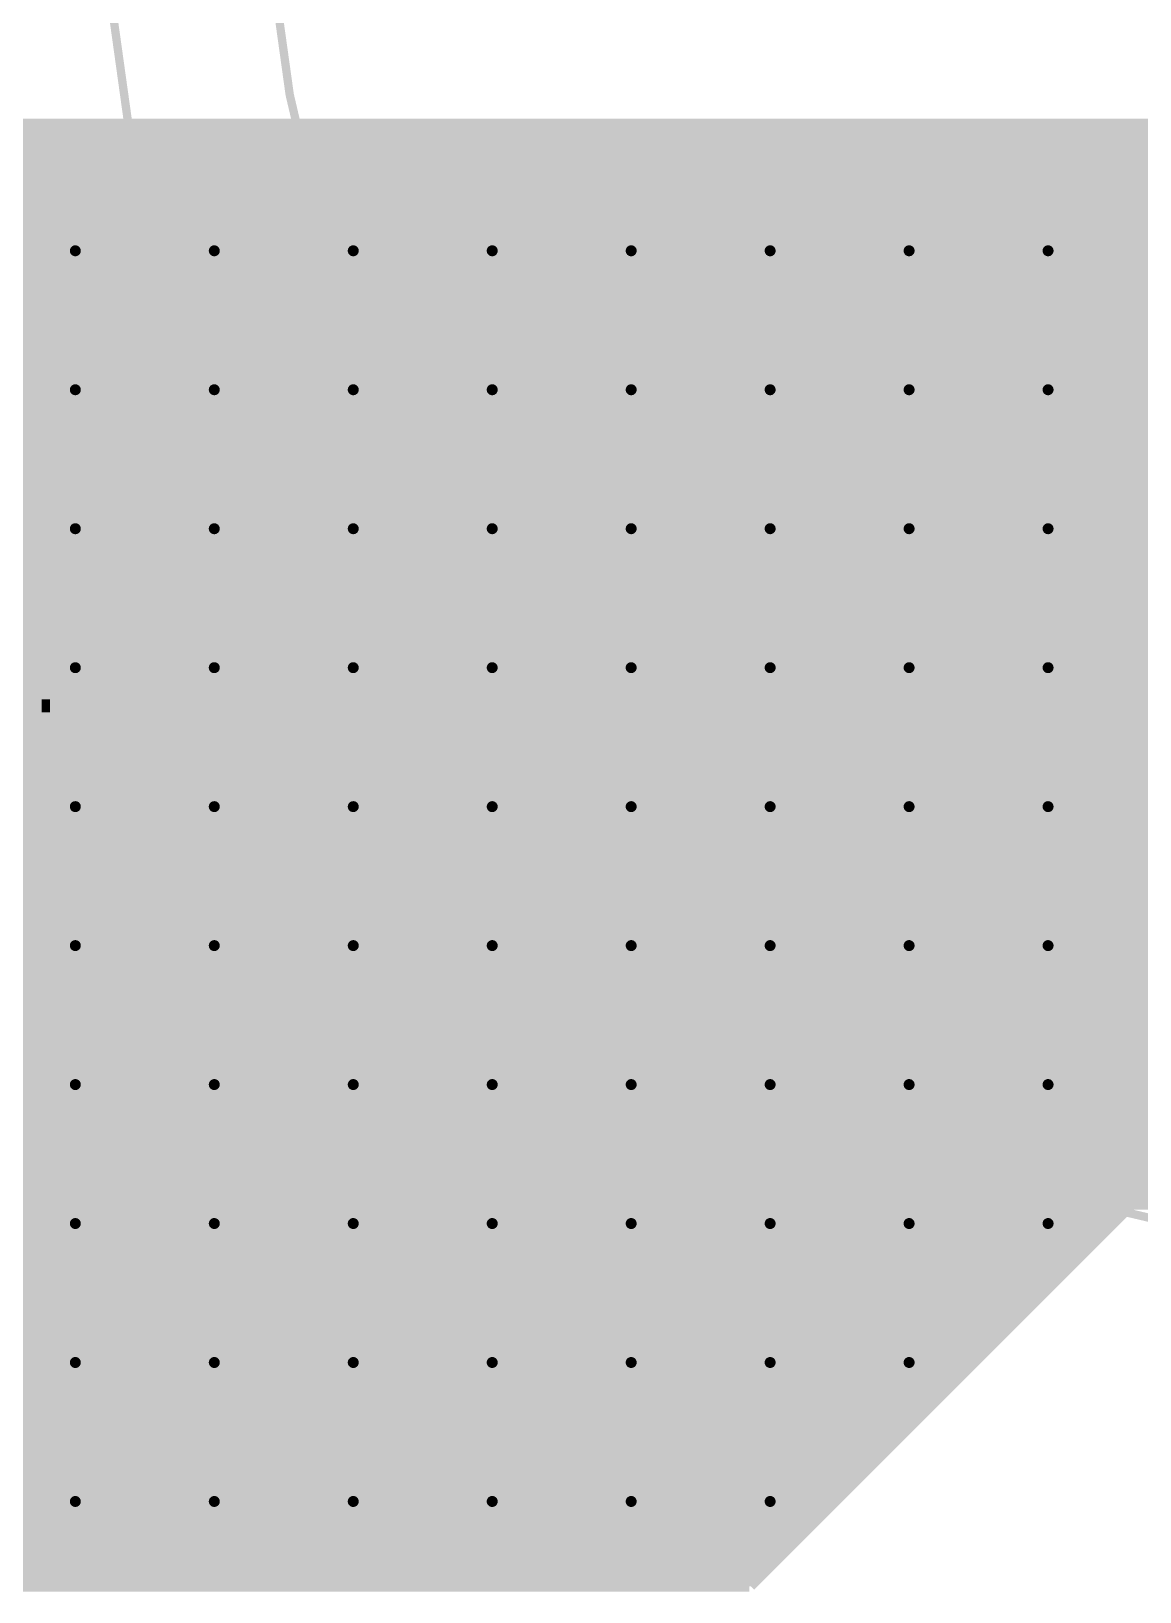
# Model space of a CAD drawing. Extents: x -20 to 155, y -91 to 215.
# Drawn here: x 100.79 to 121.06, y 13.59 to 42.11 of the extents above; entities that cross this region are included whole.
import ezdxf

# ---------------------------------------------------------------- set-up
doc = ezdxf.new("R2010")
doc.units = 0
doc.header["$MEASUREMENT"] = 0
doc.layers.get('0').update_dxf_attribs({"linetype": 'CONTINUOUS'})
for name, color, linetype in [('25-334-0_BOT', 7, 'CONTINUOUS'), ('25-334-0_DRD', 7, 'CONTINUOUS'), ('25-334-0_DRL', 2, 'CONTINUOUS'), ('25-334-0_IN1', 4, 'CONTINUOUS'), ('25-334-0_IN2', 3, 'CONTINUOUS'), ('25-334-0_SMT', 10, 'CONTINUOUS'), ('25-334-0_SST', 12, 'CONTINUOUS'), ('25-334-0_TOP', 11, 'CONTINUOUS'), ('THRUHOLE_TAP', 15, 'CONTINUOUS')]:
    doc.layers.add(name, color=color, linetype=linetype)

# ---------------------------------------------------------------- blocks, each defined once
blk = doc.blocks.new('ROUND_64')
at = {"const_width": 0.35052}
blk.add_lwpolyline([(-0.17526, 0, 1), (0.17526, 0, 1)], format="xyb", close=True, dxfattribs=at)
blk = doc.blocks.new('ROUND_84')
at = {"const_width": 0.10033}
blk.add_lwpolyline([(-0.050164, 0, 1), (0.050164, 0, 1)], format="xyb", close=True, dxfattribs=at)
blk = doc.blocks.new('ROUND_75')
at = {"const_width": 0.10033}
blk.add_lwpolyline([(-0.050164, 0, 1), (0.050164, 0, 1)], format="xyb", close=True, dxfattribs=at)

msp = doc.modelspace()

# ---------------------------------------------------------------- linework, layer by layer
at = {"layer": '25-334-0_BOT', "const_width": 0.254}
for points in [[(132.842, 40.386), (65.659, 40.386), (65.659, 25.273)], [(100.8634, 40.386), (100.8634, 13.716)], [(101.092, 40.386), (101.092, 13.716)], [(101.3206, 40.386), (101.3206, 13.716)], [(101.5492, 40.386), (101.5492, 13.716)], [(101.7778, 40.386), (101.7778, 13.716)], [(102.0064, 40.386), (102.0064, 13.716)], [(102.235, 40.386), (102.235, 13.716)], [(102.4636, 40.386), (102.4636, 13.716)], [(102.6922, 40.386), (102.6922, 13.716)], [(102.9208, 40.386), (102.9208, 13.716)], [(103.1494, 40.386), (103.1494, 13.716)], [(103.378, 40.386), (103.378, 13.716)], [(103.6066, 40.386), (103.6066, 13.716)], [(103.8352, 40.386), (103.8352, 13.716)], [(104.0638, 40.386), (104.0638, 13.716)], [(104.2924, 40.386), (104.2924, 13.716)], [(104.521, 40.386), (104.521, 13.716)], [(104.7496, 40.386), (104.7496, 13.716)], [(104.9782, 40.386), (104.9782, 13.716)], [(105.2068, 40.386), (105.2068, 13.716)], [(105.4354, 40.386), (105.4354, 13.716)], [(105.664, 40.386), (105.664, 13.716)], [(105.8926, 40.386), (105.8926, 13.716)], [(106.1212, 40.386), (106.1212, 13.716)], [(106.3498, 40.386), (106.3498, 13.716)], [(106.5784, 40.386), (106.5784, 13.716)], [(106.807, 40.386), (106.807, 13.716)], [(107.0356, 40.386), (107.0356, 13.716)], [(107.2642, 40.386), (107.2642, 13.716)], [(107.4928, 40.386), (107.4928, 13.716)], [(107.7214, 40.386), (107.7214, 13.716)], [(107.95, 40.386), (107.95, 13.716)], [(108.1786, 40.386), (108.1786, 13.716)], [(108.4072, 40.386), (108.4072, 13.716)], [(108.6358, 40.386), (108.6358, 13.716)], [(108.8644, 40.386), (108.8644, 13.716)], [(109.093, 40.386), (109.093, 13.716)], [(109.3216, 40.386), (109.3216, 13.716)], [(109.5502, 40.386), (109.5502, 13.716)], [(109.7788, 40.386), (109.7788, 13.716)], [(110.0074, 40.386), (110.0074, 13.716)], [(110.236, 40.386), (110.236, 13.716)], [(110.4646, 40.386), (110.4646, 13.716)], [(110.6932, 40.386), (110.6932, 13.716)], [(110.9218, 40.386), (110.9218, 13.716)], [(111.1504, 40.386), (111.1504, 13.716)], [(111.379, 40.386), (111.379, 13.716)], [(111.6076, 40.386), (111.6076, 13.716)], [(111.8362, 40.386), (111.8362, 13.716)], [(112.0648, 40.386), (112.0648, 13.716)], [(112.2934, 40.386), (112.2934, 13.716)], [(112.522, 40.386), (112.522, 13.716)], [(112.7506, 40.386), (112.7506, 13.716)], [(112.9792, 40.386), (112.9792, 13.716)], [(113.2078, 40.386), (113.2078, 13.716)], [(113.4364, 40.386), (113.4364, 13.716)], [(113.665, 40.386), (113.665, 13.716)], [(113.8936, 40.386), (113.8936, 13.716)], [(114.1222, 40.386), (114.1222, 13.9192)], [(114.3508, 40.386), (114.3508, 14.1478)], [(114.5794, 40.386), (114.5794, 14.3764)], [(114.808, 40.386), (114.808, 14.605)], [(115.0366, 40.386), (115.0366, 14.8336)], [(115.2652, 40.386), (115.2652, 15.0622)], [(115.4938, 40.386), (115.4938, 15.2908)], [(115.7224, 40.386), (115.7224, 15.5194)], [(115.951, 40.386), (115.951, 15.748)], [(116.1796, 40.386), (116.1796, 15.9766)], [(116.4082, 40.386), (116.4082, 16.2052)], [(116.6368, 40.386), (116.6368, 16.4338)], [(116.8654, 40.386), (116.8654, 16.6624)], [(117.094, 40.386), (117.094, 16.891)], [(117.3226, 40.386), (117.3226, 17.1196)], [(117.5512, 40.386), (117.5512, 17.3482)], [(117.7798, 40.386), (117.7798, 17.5768)], [(118.0084, 40.386), (118.0084, 17.8054)], [(118.237, 40.386), (118.237, 18.034)], [(118.4656, 40.386), (118.4656, 18.2626)], [(118.6942, 40.386), (118.6942, 18.4912)], [(118.9228, 40.386), (118.9228, 18.7198)], [(119.1514, 40.386), (119.1514, 18.9484)], [(119.38, 40.386), (119.38, 19.177)], [(119.6086, 40.386), (119.6086, 19.4056)], [(119.8372, 40.386), (119.8372, 19.6342)], [(120.0658, 40.386), (120.0658, 19.8628)], [(120.2944, 40.386), (120.2944, 20.0914)], [(120.523, 40.386), (120.523, 20.32)], [(120.7516, 40.386), (120.7516, 20.5486)], [(120.9802, 40.386), (120.9802, 20.701)], [(133.30682, 40.2336), (65.659, 40.2336)], [(133.63448, 40.005), (65.659, 40.005)], [(133.84022, 39.7764), (65.659, 39.7764)], [(133.97738, 39.5478), (65.659, 39.5478)], [(134.06628, 39.3192), (65.659, 39.3192)], [(134.112, 39.0906), (65.659, 39.0906)], [(134.112, 38.862), (65.659, 38.862)], [(134.112, 38.6334), (65.659, 38.6334)], [(134.112, 38.4048), (65.659, 38.4048)], [(134.112, 38.1762), (65.659, 38.1762)], [(134.112, 37.9476), (65.659, 37.9476)], [(134.112, 37.719), (65.659, 37.719)], [(134.112, 37.4904), (65.659, 37.4904)], [(134.112, 37.2618), (65.659, 37.2618)], [(134.112, 37.0332), (65.659, 37.0332)], [(134.112, 36.8046), (65.659, 36.8046)], [(134.112, 36.576), (65.659, 36.576)], [(134.112, 36.3474), (65.659, 36.3474)], [(134.112, 36.1188), (65.659, 36.1188)], [(134.112, 35.8902), (65.659, 35.8902)], [(134.112, 35.6616), (65.659, 35.6616)], [(134.112, 35.433), (65.659, 35.433)], [(134.112, 35.2044), (65.659, 35.2044)], [(134.112, 34.9758), (65.659, 34.9758)], [(134.112, 34.7472), (65.659, 34.7472)], [(134.112, 34.5186), (65.659, 34.5186)], [(134.112, 34.29), (65.659, 34.29)], [(134.112, 34.0614), (65.659, 34.0614)], [(134.112, 33.8328), (65.659, 33.8328)], [(134.112, 33.6042), (65.659, 33.6042)], [(134.112, 33.3756), (65.659, 33.3756)], [(134.112, 33.147), (65.659, 33.147)], [(134.112, 32.9184), (65.659, 32.9184)], [(134.112, 32.6898), (65.659, 32.6898)], [(134.112, 32.4612), (65.659, 32.4612)], [(134.112, 32.2326), (65.659, 32.2326)], [(134.112, 32.004), (65.659, 32.004)], [(134.112, 31.7754), (65.659, 31.7754)], [(134.112, 31.5468), (65.659, 31.5468)], [(134.112, 31.3182), (65.659, 31.3182)], [(134.112, 31.0896), (65.659, 31.0896)], [(134.112, 30.861), (65.659, 30.861)], [(134.112, 30.6324), (65.659, 30.6324)], [(134.112, 30.4038), (65.659, 30.4038)], [(134.112, 30.1752), (65.659, 30.1752)], [(134.112, 29.9466), (65.659, 29.9466)], [(134.112, 29.718), (65.659, 29.718)], [(134.12216, 29.4894), (65.659, 29.4894)], [(134.12724, 29.2608), (65.659, 29.2608)], [(134.12724, 29.0322), (65.659, 29.0322)], [(134.11962, 28.8036), (65.659, 28.8036)], [(134.10692, 28.575), (65.659, 28.575)], [(134.0866, 28.3464), (65.659, 28.3464)], [(134.0612, 28.1178), (65.659, 28.1178)], [(134.02818, 27.8892), (65.659, 27.8892)], [(133.99008, 27.6606), (65.659, 27.6606)], [(133.94436, 27.432), (65.659, 27.432)], [(133.89356, 27.2034), (65.659, 27.2034)], [(133.83514, 26.9748), (65.659, 26.9748)], [(133.77164, 26.7462), (65.659, 26.7462)], [(133.69798, 26.5176), (65.659, 26.5176)], [(133.61924, 26.289), (65.659, 26.289)], [(133.53288, 26.0604), (65.659, 26.0604)], [(133.4389, 25.8318), (65.659, 25.8318)], [(133.3373, 25.6032), (65.659, 25.6032)], [(133.22554, 25.3746), (65.659, 25.3746)], [(133.10616, 25.146), (65.786, 25.146)], [(132.97916, 24.9174), (66.0146, 24.9174)], [(132.842, 24.6888), (66.2432, 24.6888)], [(132.69468, 24.4602), (66.4718, 24.4602)], [(132.53466, 24.2316), (66.7004, 24.2316)], [(132.36448, 24.003), (66.929, 24.003)], [(132.18414, 23.7744), (67.1576, 23.7744)], [(131.98856, 23.5458), (67.3862, 23.5458)], [(131.77774, 23.3172), (67.6148, 23.3172)], [(131.55168, 23.0886), (67.8434, 23.0886)], [(131.3053, 22.86), (68.072, 22.86)], [(131.04114, 22.6314), (68.3006, 22.6314)], [(130.75158, 22.4028), (68.5292, 22.4028)], [(130.43408, 22.1742), (68.7578, 22.1742)], [(130.08102, 21.9456), (91.186, 21.9456)], [(129.68732, 21.717), (91.186, 21.717)], [(129.2352, 21.4884), (91.186, 21.4884)], [(128.7018, 21.2598), (91.186, 21.2598)], [(128.0287, 21.0312), (91.186, 21.0312)], [(127.0381, 20.8026), (91.186, 20.8026)], [(120.904, 20.701), (113.919, 13.716)], [(125.095, 20.701), (120.904, 20.701)], [(120.777, 20.574), (91.186, 20.574)], [(120.5484, 20.3454), (91.186, 20.3454)], [(120.3198, 20.1168), (91.186, 20.1168)], [(120.0912, 19.8882), (91.186, 19.8882)], [(119.8626, 19.6596), (91.186, 19.6596)], [(119.634, 19.431), (91.186, 19.431)], [(119.4054, 19.2024), (91.186, 19.2024)], [(119.1768, 18.9738), (91.186, 18.9738)], [(118.9482, 18.7452), (91.186, 18.7452)], [(118.7196, 18.5166), (91.186, 18.5166)], [(118.491, 18.288), (91.186, 18.288)], [(118.2624, 18.0594), (91.186, 18.0594)], [(118.0338, 17.8308), (91.186, 17.8308)], [(117.8052, 17.6022), (91.186, 17.6022)], [(117.5766, 17.3736), (91.186, 17.3736)], [(117.348, 17.145), (91.186, 17.145)], [(117.1194, 16.9164), (91.186, 16.9164)], [(116.8908, 16.6878), (91.186, 16.6878)], [(116.6622, 16.4592), (91.186, 16.4592)], [(116.4336, 16.2306), (91.186, 16.2306)], [(116.205, 16.002), (91.186, 16.002)], [(115.9764, 15.7734), (91.186, 15.7734)], [(115.7478, 15.5448), (91.186, 15.5448)], [(115.5192, 15.3162), (91.186, 15.3162)], [(115.2906, 15.0876), (91.186, 15.0876)], [(115.062, 14.859), (91.186, 14.859)], [(114.8334, 14.6304), (91.186, 14.6304)], [(114.6048, 14.4018), (91.186, 14.4018)], [(114.3762, 14.1732), (91.186, 14.1732)], [(114.1476, 13.9446), (91.186, 13.9446)], [(113.919, 13.716), (91.186, 13.716)]]:
    msp.add_lwpolyline(points, dxfattribs=at)
at = {"layer": '25-334-0_DRD', "const_width": 0.254}
for points in [[(102.235, 38.735), (100.965, 37.465)], [(102.235, 37.465), (100.965, 38.735)], [(104.775, 38.735), (103.505, 37.465)], [(104.775, 37.465), (103.505, 38.735)], [(107.315, 38.735), (106.045, 37.465)], [(107.315, 37.465), (106.045, 38.735)], [(109.855, 38.735), (108.585, 37.465)], [(109.855, 37.465), (108.585, 38.735)], [(112.395, 38.735), (111.125, 37.465)], [(112.395, 37.465), (111.125, 38.735)], [(114.935, 38.735), (113.665, 37.465)], [(114.935, 37.465), (113.665, 38.735)], [(117.475, 38.735), (116.205, 37.465)], [(117.475, 37.465), (116.205, 38.735)], [(120.015, 38.735), (118.745, 37.465)], [(120.015, 37.465), (118.745, 38.735)], [(102.235, 36.195), (100.965, 34.925)], [(102.235, 34.925), (100.965, 36.195)], [(104.775, 36.195), (103.505, 34.925)], [(104.775, 34.925), (103.505, 36.195)], [(107.315, 36.195), (106.045, 34.925)], [(107.315, 34.925), (106.045, 36.195)], [(109.855, 36.195), (108.585, 34.925)], [(109.855, 34.925), (108.585, 36.195)], [(112.395, 36.195), (111.125, 34.925)], [(112.395, 34.925), (111.125, 36.195)], [(114.935, 36.195), (113.665, 34.925)], [(114.935, 34.925), (113.665, 36.195)], [(117.475, 36.195), (116.205, 34.925)], [(117.475, 34.925), (116.205, 36.195)], [(120.015, 36.195), (118.745, 34.925)], [(120.015, 34.925), (118.745, 36.195)], [(102.235, 33.655), (100.965, 32.385)], [(102.235, 32.385), (100.965, 33.655)], [(104.775, 33.655), (103.505, 32.385)], [(104.775, 32.385), (103.505, 33.655)], [(107.315, 33.655), (106.045, 32.385)], [(107.315, 32.385), (106.045, 33.655)], [(109.855, 33.655), (108.585, 32.385)], [(109.855, 32.385), (108.585, 33.655)], [(112.395, 33.655), (111.125, 32.385)], [(112.395, 32.385), (111.125, 33.655)], [(114.935, 33.655), (113.665, 32.385)], [(114.935, 32.385), (113.665, 33.655)], [(117.475, 33.655), (116.205, 32.385)], [(117.475, 32.385), (116.205, 33.655)], [(120.015, 33.655), (118.745, 32.385)], [(120.015, 32.385), (118.745, 33.655)], [(102.235, 31.115), (100.965, 29.845)], [(102.235, 29.845), (100.965, 31.115)], [(104.775, 31.115), (103.505, 29.845)], [(104.775, 29.845), (103.505, 31.115)], [(107.315, 31.115), (106.045, 29.845)], [(107.315, 29.845), (106.045, 31.115)], [(109.855, 31.115), (108.585, 29.845)], [(109.855, 29.845), (108.585, 31.115)], [(112.395, 31.115), (111.125, 29.845)], [(112.395, 29.845), (111.125, 31.115)], [(114.935, 31.115), (113.665, 29.845)], [(114.935, 29.845), (113.665, 31.115)], [(117.475, 31.115), (116.205, 29.845)], [(117.475, 29.845), (116.205, 31.115)], [(120.015, 31.115), (118.745, 29.845)], [(120.015, 29.845), (118.745, 31.115)], [(102.235, 28.575), (100.965, 27.305)], [(102.235, 27.305), (100.965, 28.575)], [(104.775, 28.575), (103.505, 27.305)], [(104.775, 27.305), (103.505, 28.575)], [(107.315, 28.575), (106.045, 27.305)], [(107.315, 27.305), (106.045, 28.575)], [(109.855, 28.575), (108.585, 27.305)], [(109.855, 27.305), (108.585, 28.575)], [(112.395, 28.575), (111.125, 27.305)], [(112.395, 27.305), (111.125, 28.575)], [(114.935, 28.575), (113.665, 27.305)], [(114.935, 27.305), (113.665, 28.575)], [(117.475, 28.575), (116.205, 27.305)], [(117.475, 27.305), (116.205, 28.575)], [(120.015, 28.575), (118.745, 27.305)], [(120.015, 27.305), (118.745, 28.575)], [(102.235, 26.035), (100.965, 24.765)], [(102.235, 24.765), (100.965, 26.035)], [(104.775, 26.035), (103.505, 24.765)], [(104.775, 24.765), (103.505, 26.035)], [(107.315, 26.035), (106.045, 24.765)], [(107.315, 24.765), (106.045, 26.035)], [(109.855, 26.035), (108.585, 24.765)], [(109.855, 24.765), (108.585, 26.035)], [(112.395, 26.035), (111.125, 24.765)], [(112.395, 24.765), (111.125, 26.035)], [(114.935, 26.035), (113.665, 24.765)], [(114.935, 24.765), (113.665, 26.035)], [(117.475, 26.035), (116.205, 24.765)], [(117.475, 24.765), (116.205, 26.035)], [(120.015, 26.035), (118.745, 24.765)], [(120.015, 24.765), (118.745, 26.035)], [(102.235, 23.495), (100.965, 22.225)], [(102.235, 22.225), (100.965, 23.495)], [(104.775, 23.495), (103.505, 22.225)], [(104.775, 22.225), (103.505, 23.495)], [(107.315, 23.495), (106.045, 22.225)], [(107.315, 22.225), (106.045, 23.495)], [(109.855, 23.495), (108.585, 22.225)], [(109.855, 22.225), (108.585, 23.495)], [(112.395, 23.495), (111.125, 22.225)], [(112.395, 22.225), (111.125, 23.495)], [(114.935, 23.495), (113.665, 22.225)], [(114.935, 22.225), (113.665, 23.495)], [(117.475, 23.495), (116.205, 22.225)], [(117.475, 22.225), (116.205, 23.495)], [(120.015, 23.495), (118.745, 22.225)], [(120.015, 22.225), (118.745, 23.495)], [(102.235, 20.955), (100.965, 19.685)], [(102.235, 19.685), (100.965, 20.955)], [(104.775, 20.955), (103.505, 19.685)], [(104.775, 19.685), (103.505, 20.955)], [(107.315, 20.955), (106.045, 19.685)], [(107.315, 19.685), (106.045, 20.955)], [(109.855, 20.955), (108.585, 19.685)], [(109.855, 19.685), (108.585, 20.955)], [(112.395, 20.955), (111.125, 19.685)], [(112.395, 19.685), (111.125, 20.955)], [(114.935, 20.955), (113.665, 19.685)], [(114.935, 19.685), (113.665, 20.955)], [(117.475, 20.955), (116.205, 19.685)], [(117.475, 19.685), (116.205, 20.955)], [(120.015, 20.955), (118.745, 19.685)], [(120.015, 19.685), (118.745, 20.955)], [(102.235, 18.415), (100.965, 17.145)], [(102.235, 17.145), (100.965, 18.415)], [(104.775, 18.415), (103.505, 17.145)], [(104.775, 17.145), (103.505, 18.415)], [(107.315, 18.415), (106.045, 17.145)], [(107.315, 17.145), (106.045, 18.415)], [(109.855, 18.415), (108.585, 17.145)], [(109.855, 17.145), (108.585, 18.415)], [(112.395, 18.415), (111.125, 17.145)], [(112.395, 17.145), (111.125, 18.415)], [(114.935, 18.415), (113.665, 17.145)], [(114.935, 17.145), (113.665, 18.415)], [(117.475, 18.415), (116.205, 17.145)], [(117.475, 17.145), (116.205, 18.415)], [(102.235, 15.875), (100.965, 14.605)], [(102.235, 14.605), (100.965, 15.875)], [(104.775, 15.875), (103.505, 14.605)], [(104.775, 14.605), (103.505, 15.875)], [(107.315, 15.875), (106.045, 14.605)], [(107.315, 14.605), (106.045, 15.875)], [(109.855, 15.875), (108.585, 14.605)], [(109.855, 14.605), (108.585, 15.875)], [(112.395, 15.875), (111.125, 14.605)], [(112.395, 14.605), (111.125, 15.875)], [(114.935, 15.875), (113.665, 14.605)], [(114.935, 14.605), (113.665, 15.875)]]:
    msp.add_lwpolyline(points, dxfattribs=at)
at = {"layer": '25-334-0_IN1', "const_width": 0.254}
for points in [[(132.207, 40.386), (41.275, 40.386), (31.242, 30.353), (31.242, 19.939), (27.559, 16.256), (23.241, 16.256)], [(100.7237, 40.386), (100.7237, 13.716)], [(100.9523, 40.386), (100.9523, 13.716)], [(101.1809, 40.386), (101.1809, 13.716)], [(101.4095, 40.386), (101.4095, 13.716)], [(101.6381, 40.386), (101.6381, 13.716)], [(101.8667, 40.386), (101.8667, 13.716)], [(102.0953, 40.386), (102.0953, 13.716)], [(102.3239, 40.386), (102.3239, 13.716)], [(102.5525, 40.386), (102.5525, 13.716)], [(102.7811, 40.386), (102.7811, 13.716)], [(103.0097, 40.386), (103.0097, 13.716)], [(103.2383, 40.386), (103.2383, 13.716)], [(103.4669, 40.386), (103.4669, 13.716)], [(103.6955, 40.386), (103.6955, 13.716)], [(103.9241, 40.386), (103.9241, 13.716)], [(104.1527, 40.386), (104.1527, 13.716)], [(104.3813, 40.386), (104.3813, 13.716)], [(104.6099, 40.386), (104.6099, 13.716)], [(104.8385, 40.386), (104.8385, 13.716)], [(105.0671, 40.386), (105.0671, 13.716)], [(105.2957, 40.386), (105.2957, 13.716)], [(105.5243, 40.386), (105.5243, 13.716)], [(105.7529, 40.386), (105.7529, 13.716)], [(105.9815, 40.386), (105.9815, 13.716)], [(106.2101, 40.386), (106.2101, 13.716)], [(106.4387, 40.386), (106.4387, 13.716)], [(106.6673, 40.386), (106.6673, 13.716)], [(106.8959, 40.386), (106.8959, 13.716)], [(107.1245, 40.386), (107.1245, 13.716)], [(107.3531, 40.386), (107.3531, 13.716)], [(107.5817, 40.386), (107.5817, 13.716)], [(107.8103, 40.386), (107.8103, 13.716)], [(108.0389, 40.386), (108.0389, 13.716)], [(108.2675, 40.386), (108.2675, 13.716)], [(108.4961, 40.386), (108.4961, 13.716)], [(108.7247, 40.386), (108.7247, 13.716)], [(108.9533, 40.386), (108.9533, 13.716)], [(109.1819, 40.386), (109.1819, 13.716)], [(109.4105, 40.386), (109.4105, 13.716)], [(109.6391, 40.386), (109.6391, 13.716)], [(109.8677, 40.386), (109.8677, 13.716)], [(110.0963, 40.386), (110.0963, 13.716)], [(110.3249, 40.386), (110.3249, 13.716)], [(110.5535, 40.386), (110.5535, 13.716)], [(110.7821, 40.386), (110.7821, 13.716)], [(111.0107, 40.386), (111.0107, 13.716)], [(111.2393, 40.386), (111.2393, 13.716)], [(111.4679, 40.386), (111.4679, 13.716)], [(111.6965, 40.386), (111.6965, 13.716)], [(111.9251, 40.386), (111.9251, 13.716)], [(112.1537, 40.386), (112.1537, 13.716)], [(112.3823, 40.386), (112.3823, 13.716)], [(112.6109, 40.386), (112.6109, 13.716)], [(112.8395, 40.386), (112.8395, 13.716)], [(113.0681, 40.386), (113.0681, 13.716)], [(113.2967, 40.386), (113.2967, 13.716)], [(113.5253, 40.386), (113.5253, 13.716)], [(113.7539, 40.386), (113.7539, 13.716)], [(113.9825, 40.386), (113.9825, 13.7795)], [(114.2111, 40.386), (114.2111, 14.0081)], [(114.4397, 40.386), (114.4397, 14.2367)], [(114.6683, 40.386), (114.6683, 14.4653)], [(114.8969, 40.386), (114.8969, 14.6939)], [(115.1255, 40.386), (115.1255, 14.9225)], [(115.3541, 40.386), (115.3541, 15.1511)], [(115.5827, 40.386), (115.5827, 15.3797)], [(115.8113, 40.386), (115.8113, 15.6083)], [(116.0399, 40.386), (116.0399, 15.8369)], [(116.2685, 40.386), (116.2685, 16.0655)], [(116.4971, 40.386), (116.4971, 16.2941)], [(116.7257, 40.386), (116.7257, 16.5227)], [(116.9543, 40.386), (116.9543, 16.7513)], [(117.1829, 40.386), (117.1829, 16.9799)], [(117.4115, 40.386), (117.4115, 17.2085)], [(117.6401, 40.386), (117.6401, 17.4371)], [(117.8687, 40.386), (117.8687, 17.6657)], [(118.0973, 40.386), (118.0973, 17.8943)], [(118.3259, 40.386), (118.3259, 18.1229)], [(118.5545, 40.386), (118.5545, 18.3515)], [(118.7831, 40.386), (118.7831, 18.5801)], [(119.0117, 40.386), (119.0117, 18.8087)], [(119.2403, 40.386), (119.2403, 19.0373)], [(119.4689, 40.386), (119.4689, 19.2659)], [(119.6975, 40.386), (119.6975, 19.4945)], [(119.9261, 40.386), (119.9261, 19.7231)], [(120.1547, 40.386), (120.1547, 19.9517)], [(120.3833, 40.386), (120.3833, 20.1803)], [(120.6119, 40.386), (120.6119, 20.4089)], [(120.8405, 40.386), (120.8405, 20.6375)], [(121.0691, 40.386), (121.0691, 20.701)], [(133.20014, 40.1066), (40.9956, 40.1066)], [(132.64388, 40.3352), (41.2242, 40.3352)], [(133.5024, 39.878), (40.767, 39.878)], [(133.71068, 39.6494), (40.5384, 39.6494)], [(133.86308, 39.4208), (40.3098, 39.4208)], [(134.0485, 38.9636), (39.8526, 38.9636)], [(133.97484, 39.1922), (40.0812, 39.1922)], [(134.09422, 38.735), (39.624, 38.735)], [(134.112, 38.5064), (39.3954, 38.5064)], [(134.112, 38.2778), (39.1668, 38.2778)], [(134.112, 37.8206), (38.7096, 37.8206)], [(134.112, 38.0492), (38.9382, 38.0492)], [(134.112, 37.592), (38.481, 37.592)], [(134.112, 37.3634), (38.2524, 37.3634)], [(134.112, 37.1348), (38.0238, 37.1348)], [(134.112, 36.6776), (37.5666, 36.6776)], [(134.112, 36.9062), (37.7952, 36.9062)], [(134.112, 36.449), (37.338, 36.449)], [(134.112, 36.2204), (37.1094, 36.2204)], [(134.112, 35.9918), (36.8808, 35.9918)], [(134.112, 35.5346), (36.4236, 35.5346)], [(134.112, 35.7632), (36.6522, 35.7632)], [(134.112, 35.306), (36.195, 35.306)], [(134.112, 35.0774), (35.9664, 35.0774)], [(134.112, 34.8488), (35.7378, 34.8488)], [(134.112, 34.3916), (35.2806, 34.3916)], [(134.112, 34.6202), (35.5092, 34.6202)], [(134.112, 34.163), (35.052, 34.163)], [(134.112, 33.9344), (34.8234, 33.9344)], [(134.112, 33.7058), (34.5948, 33.7058)], [(134.112, 33.2486), (34.1376, 33.2486)], [(134.112, 33.4772), (34.3662, 33.4772)], [(134.112, 33.02), (33.909, 33.02)], [(134.112, 32.7914), (33.6804, 32.7914)], [(134.112, 32.5628), (33.4518, 32.5628)], [(134.112, 32.1056), (32.9946, 32.1056)], [(134.112, 32.3342), (33.2232, 32.3342)], [(134.112, 31.877), (32.766, 31.877)], [(134.112, 31.6484), (32.5374, 31.6484)], [(134.112, 31.4198), (32.3088, 31.4198)], [(134.112, 31.1912), (32.0802, 31.1912)], [(134.112, 30.734), (31.623, 30.734)], [(134.112, 30.9626), (31.8516, 30.9626)], [(134.112, 30.5054), (31.3944, 30.5054)], [(134.112, 30.2768), (31.242, 30.2768)], [(134.112, 30.0482), (31.242, 30.0482)], [(134.112, 29.8196), (31.242, 29.8196)], [(134.112, 29.591), (31.242, 29.591)], [(134.112, 29.3624), (31.242, 29.3624)], [(134.112, 29.1338), (31.242, 29.1338)], [(134.112, 28.9052), (31.242, 28.9052)], [(134.112, 28.6766), (31.242, 28.6766)], [(134.112, 28.448), (31.242, 28.448)], [(134.112, 28.2194), (31.242, 28.2194)], [(134.112, 27.9908), (31.242, 27.9908)], [(134.112, 27.7622), (63.1698, 27.7622)], [(134.112, 27.5336), (63.3984, 27.5336)], [(134.10946, 27.305), (63.627, 27.305)], [(134.09676, 27.0764), (63.8556, 27.0764)], [(134.07644, 26.8478), (64.0842, 26.8478)], [(134.0485, 26.6192), (64.3128, 26.6192)], [(134.01294, 26.3906), (64.5414, 26.3906)], [(133.96976, 26.162), (64.77, 26.162)], [(133.91896, 25.9334), (64.9986, 25.9334)], [(133.86054, 25.7048), (65.2272, 25.7048)], [(133.79196, 25.4762), (65.4558, 25.4762)], [(133.71322, 25.2476), (65.6844, 25.2476)], [(133.62686, 25.019), (65.913, 25.019)], [(133.53288, 24.7904), (66.1416, 24.7904)], [(133.4262, 24.5618), (66.3702, 24.5618)], [(133.30936, 24.3332), (66.5988, 24.3332)], [(133.18236, 24.1046), (66.8274, 24.1046)], [(133.0452, 23.876), (67.056, 23.876)], [(132.8928, 23.6474), (67.2846, 23.6474)], [(132.7277, 23.4188), (67.5132, 23.4188)], [(132.54736, 23.1902), (67.7418, 23.1902)], [(132.34924, 22.9616), (67.9704, 22.9616)], [(132.13334, 22.733), (68.199, 22.733)], [(131.89458, 22.5044), (68.4276, 22.5044)], [(131.63296, 22.2758), (68.6562, 22.2758)], [(131.3434, 22.0472), (91.059, 22.0472)], [(131.0132, 21.8186), (91.059, 21.8186)], [(130.63982, 21.59), (91.059, 21.59)], [(130.2004, 21.3614), (91.059, 21.3614)], [(129.65938, 21.1328), (91.059, 21.1328)], [(128.92278, 20.9042), (91.059, 20.9042)], [(120.904, 20.701), (113.919, 13.716)], [(127.127, 20.701), (120.904, 20.701)], [(120.8786, 20.6756), (91.059, 20.6756)], [(120.65, 20.447), (91.059, 20.447)], [(120.4214, 20.2184), (91.059, 20.2184)], [(120.1928, 19.9898), (91.059, 19.9898)], [(119.9642, 19.7612), (91.059, 19.7612)], [(119.7356, 19.5326), (91.059, 19.5326)], [(119.507, 19.304), (91.059, 19.304)], [(119.2784, 19.0754), (91.059, 19.0754)], [(119.0498, 18.8468), (91.059, 18.8468)], [(118.8212, 18.6182), (91.059, 18.6182)], [(118.5926, 18.3896), (91.059, 18.3896)], [(118.364, 18.161), (91.059, 18.161)], [(118.1354, 17.9324), (91.059, 17.9324)], [(117.9068, 17.7038), (91.059, 17.7038)], [(117.6782, 17.4752), (91.059, 17.4752)], [(117.4496, 17.2466), (91.059, 17.2466)], [(117.221, 17.018), (91.059, 17.018)], [(116.9924, 16.7894), (91.059, 16.7894)], [(116.7638, 16.5608), (91.059, 16.5608)], [(116.5352, 16.3322), (91.059, 16.3322)], [(116.3066, 16.1036), (91.059, 16.1036)], [(116.078, 15.875), (91.059, 15.875)], [(115.8494, 15.6464), (91.059, 15.6464)], [(115.6208, 15.4178), (91.059, 15.4178)], [(115.3922, 15.1892), (91.059, 15.1892)], [(115.1636, 14.9606), (91.059, 14.9606)], [(114.935, 14.732), (91.059, 14.732)], [(114.7064, 14.5034), (91.059, 14.5034)], [(114.4778, 14.2748), (91.059, 14.2748)], [(114.2492, 14.0462), (91.059, 14.0462)], [(114.0206, 13.8176), (91.059, 13.8176)], [(113.919, 13.716), (91.059, 13.716)]]:
    msp.add_lwpolyline(points, dxfattribs=at)
at = {"layer": '25-334-0_SMT', "const_width": 1.99898}
for points in [[(117.221, 38.481), (117.221, 19.304)], [(102.489, 15.24), (102.489, 38.227)], [(106.045, 15.494), (106.045, 38.354)], [(109.855, 15.367), (109.855, 38.227)], [(113.538, 15.494), (113.538, 38.354)], [(120.65, 38.227), (120.65, 22.479)]]:
    msp.add_lwpolyline(points, dxfattribs=at)
at = {"layer": '25-334-0_SST', "const_width": 0.1524}
for points in [[(102.13594, 45.085, 0.4142136), (127.635, 19.58594)], [(105.13568, 45.085, 0.4142136), (127.635, 22.58568)]]:
    msp.add_lwpolyline(points, format="xyb", dxfattribs=at)
at = {"layer": '25-334-0_SST'}
for points, const_width in [([(118.22938, 33.61436), (118.22938, 31.39186)], 1.00076), ([(117.1194, 32.50438), (119.33936, 32.50438)], 1.00076), ([(101.56952, 30.85846), (101.56952, 30.50286), (101.73716, 30.38348), (101.90734, 30.38348), (102.07752, 30.50286), (102.07752, 30.85846), (101.06152, 30.85846)], 0.1524), ([(101.56952, 30.56128), (101.06152, 30.38348)], 0.1524), ([(101.06152, 29.66466), (101.06152, 29.90088)], 0.1524), ([(101.06152, 29.7815), (102.07752, 29.7815), (101.90734, 29.90088)], 0.1524), ([(101.56952, 29.24048), (101.56952, 28.88488), (101.39934, 28.82646), (101.22916, 28.82646), (101.06152, 28.88488), (101.06152, 29.24048), (101.22916, 29.2989), (101.39934, 29.2989), (102.07752, 29.06268)], 0.1524)]:
    msp.add_lwpolyline(points, dxfattribs=dict(at, const_width=const_width))
at = {"layer": '25-334-0_TOP', "const_width": 0.254}
for points in [[(132.334, 40.386), (41.402, 40.386), (31.242, 30.226), (31.242, 19.939), (27.559, 16.256), (23.241, 16.256)], [(100.7237, 40.386), (100.7237, 13.716)], [(100.9523, 40.386), (100.9523, 13.716)], [(101.1809, 40.386), (101.1809, 13.716)], [(101.4095, 40.386), (101.4095, 13.716)], [(101.6381, 40.386), (101.6381, 13.716)], [(101.8667, 40.386), (101.8667, 13.716)], [(102.0953, 40.386), (102.0953, 13.716)], [(102.3239, 40.386), (102.3239, 13.716)], [(102.5525, 40.386), (102.5525, 13.716)], [(102.7811, 40.386), (102.7811, 13.716)], [(103.0097, 40.386), (103.0097, 13.716)], [(103.2383, 40.386), (103.2383, 13.716)], [(103.4669, 40.386), (103.4669, 13.716)], [(103.6955, 40.386), (103.6955, 13.716)], [(103.9241, 40.386), (103.9241, 13.716)], [(104.1527, 40.386), (104.1527, 13.716)], [(104.3813, 40.386), (104.3813, 13.716)], [(104.6099, 40.386), (104.6099, 13.716)], [(104.8385, 40.386), (104.8385, 13.716)], [(105.0671, 40.386), (105.0671, 13.716)], [(105.2957, 40.386), (105.2957, 13.716)], [(105.5243, 40.386), (105.5243, 13.716)], [(105.7529, 40.386), (105.7529, 13.716)], [(105.9815, 40.386), (105.9815, 13.716)], [(106.2101, 40.386), (106.2101, 13.716)], [(106.4387, 40.386), (106.4387, 13.716)], [(106.6673, 40.386), (106.6673, 13.716)], [(106.8959, 40.386), (106.8959, 13.716)], [(107.1245, 40.386), (107.1245, 13.716)], [(107.3531, 40.386), (107.3531, 13.716)], [(107.5817, 40.386), (107.5817, 13.716)], [(107.8103, 40.386), (107.8103, 13.716)], [(108.0389, 40.386), (108.0389, 13.716)], [(108.2675, 40.386), (108.2675, 13.716)], [(108.4961, 40.386), (108.4961, 13.716)], [(108.7247, 40.386), (108.7247, 13.716)], [(108.9533, 40.386), (108.9533, 13.716)], [(109.1819, 40.386), (109.1819, 13.716)], [(109.4105, 40.386), (109.4105, 13.716)], [(109.6391, 40.386), (109.6391, 13.716)], [(109.8677, 40.386), (109.8677, 13.716)], [(110.0963, 40.386), (110.0963, 13.716)], [(110.3249, 40.386), (110.3249, 13.716)], [(110.5535, 40.386), (110.5535, 13.716)], [(110.7821, 40.386), (110.7821, 13.716)], [(111.0107, 40.386), (111.0107, 13.716)], [(111.2393, 40.386), (111.2393, 13.716)], [(111.4679, 40.386), (111.4679, 13.716)], [(111.6965, 40.386), (111.6965, 13.716)], [(111.9251, 40.386), (111.9251, 13.716)], [(112.1537, 40.386), (112.1537, 13.716)], [(112.3823, 40.386), (112.3823, 13.716)], [(112.6109, 40.386), (112.6109, 13.716)], [(112.8395, 40.386), (112.8395, 13.716)], [(113.0681, 40.386), (113.0681, 13.716)], [(113.2967, 40.386), (113.2967, 13.716)], [(113.5253, 40.386), (113.5253, 13.716)], [(113.7539, 40.386), (113.7539, 13.716)], [(113.9825, 40.386), (113.9825, 13.7795)], [(114.2111, 40.386), (114.2111, 14.0081)], [(114.4397, 40.386), (114.4397, 14.2367)], [(114.6683, 40.386), (114.6683, 14.4653)], [(114.8969, 40.386), (114.8969, 14.6939)], [(115.1255, 40.386), (115.1255, 14.9225)], [(115.3541, 40.386), (115.3541, 15.1511)], [(115.5827, 40.386), (115.5827, 15.3797)], [(115.8113, 40.386), (115.8113, 15.6083)], [(116.0399, 40.386), (116.0399, 15.8369)], [(116.2685, 40.386), (116.2685, 16.0655)], [(116.4971, 40.386), (116.4971, 16.2941)], [(116.7257, 40.386), (116.7257, 16.5227)], [(116.9543, 40.386), (116.9543, 16.7513)], [(117.1829, 40.386), (117.1829, 16.9799)], [(117.4115, 40.386), (117.4115, 17.2085)], [(117.6401, 40.386), (117.6401, 17.4371)], [(117.8687, 40.386), (117.8687, 17.6657)], [(118.0973, 40.386), (118.0973, 17.8943)], [(118.3259, 40.386), (118.3259, 18.1229)], [(118.5545, 40.386), (118.5545, 18.3515)], [(118.7831, 40.386), (118.7831, 18.5801)], [(119.0117, 40.386), (119.0117, 18.8087)], [(119.2403, 40.386), (119.2403, 19.0373)], [(119.4689, 40.386), (119.4689, 19.2659)], [(119.6975, 40.386), (119.6975, 19.4945)], [(119.9261, 40.386), (119.9261, 19.7231)], [(120.1547, 40.386), (120.1547, 19.9517)], [(120.3833, 40.386), (120.3833, 20.1803)], [(120.6119, 40.386), (120.6119, 20.4089)], [(120.8405, 40.386), (120.8405, 20.6375)], [(121.0691, 40.386), (121.0691, 20.701)], [(133.12902, 40.132), (41.148, 40.132)], [(132.5118, 40.3606), (41.3766, 40.3606)], [(133.44906, 39.9034), (40.9194, 39.9034)], [(133.67004, 39.6748), (40.6908, 39.6748)], [(133.8326, 39.4462), (40.4622, 39.4462)], [(134.0358, 38.989), (40.005, 38.989)], [(133.95198, 39.2176), (40.2336, 39.2176)], [(134.09168, 38.7604), (39.7764, 38.7604)], [(134.112, 38.5318), (39.5478, 38.5318)], [(134.112, 38.3032), (39.3192, 38.3032)], [(134.112, 37.846), (38.862, 37.846)], [(134.112, 38.0746), (39.0906, 38.0746)], [(134.112, 37.6174), (38.6334, 37.6174)], [(134.112, 37.3888), (38.4048, 37.3888)], [(134.112, 37.1602), (38.1762, 37.1602)], [(134.112, 36.703), (37.719, 36.703)], [(134.112, 36.9316), (37.9476, 36.9316)], [(134.112, 36.4744), (37.4904, 36.4744)], [(134.112, 36.2458), (37.2618, 36.2458)], [(134.112, 36.0172), (37.0332, 36.0172)], [(134.112, 35.56), (36.576, 35.56)], [(134.112, 35.7886), (36.8046, 35.7886)], [(134.112, 35.3314), (36.3474, 35.3314)], [(134.112, 35.1028), (36.1188, 35.1028)], [(134.112, 34.8742), (35.8902, 34.8742)], [(134.112, 34.417), (35.433, 34.417)], [(134.112, 34.6456), (35.6616, 34.6456)], [(134.112, 34.1884), (35.2044, 34.1884)], [(134.112, 33.9598), (34.9758, 33.9598)], [(134.112, 33.7312), (34.7472, 33.7312)], [(134.112, 33.274), (34.29, 33.274)], [(134.112, 33.5026), (34.5186, 33.5026)], [(134.112, 33.0454), (34.0614, 33.0454)], [(134.112, 32.8168), (33.8328, 32.8168)], [(134.112, 32.5882), (33.6042, 32.5882)], [(134.112, 32.131), (33.147, 32.131)], [(134.112, 32.3596), (33.3756, 32.3596)], [(134.112, 31.9024), (32.9184, 31.9024)], [(134.112, 31.6738), (32.6898, 31.6738)], [(134.112, 31.4452), (32.4612, 31.4452)], [(134.112, 30.988), (32.004, 30.988)], [(134.112, 31.2166), (32.2326, 31.2166)], [(134.112, 30.7594), (31.7754, 30.7594)], [(134.112, 30.5308), (31.5468, 30.5308)], [(134.112, 30.3022), (31.3182, 30.3022)], [(134.112, 30.0736), (31.242, 30.0736)], [(134.112, 29.845), (31.242, 29.845)], [(134.11708, 29.6164), (31.242, 29.6164)], [(134.12724, 29.3878), (31.242, 29.3878)], [(134.12978, 29.1592), (31.242, 29.1592)], [(134.1247, 28.9306), (31.242, 28.9306)], [(134.11708, 28.702), (31.242, 28.702)], [(134.10184, 28.4734), (31.242, 28.4734)], [(134.07898, 28.2448), (31.242, 28.2448)], [(134.05104, 28.0162), (31.242, 28.0162)], [(134.01548, 27.7876), (63.1444, 27.7876)], [(133.97484, 27.559), (63.373, 27.559)], [(133.92658, 27.3304), (63.6016, 27.3304)], [(133.87324, 27.1018), (63.8302, 27.1018)], [(133.81228, 26.8732), (64.0588, 26.8732)], [(133.7437, 26.6446), (64.2874, 26.6446)], [(133.67004, 26.416), (64.516, 26.416)], [(133.58876, 26.1874), (64.7446, 26.1874)], [(133.49732, 25.9588), (64.9732, 25.9588)], [(133.4008, 25.7302), (65.2018, 25.7302)], [(133.29412, 25.5016), (65.4304, 25.5016)], [(133.18236, 25.273), (65.659, 25.273)], [(133.0579, 25.0444), (65.8876, 25.0444)], [(132.92582, 24.8158), (66.1162, 24.8158)], [(132.78612, 24.5872), (66.3448, 24.5872)], [(132.63372, 24.3586), (66.5734, 24.3586)], [(132.47116, 24.13), (66.802, 24.13)], [(132.2959, 23.9014), (67.0306, 23.9014)], [(132.10794, 23.6728), (67.2592, 23.6728)], [(131.90728, 23.4442), (67.4878, 23.4442)], [(131.68884, 23.2156), (67.7164, 23.2156)], [(131.45516, 22.987), (67.945, 22.987)], [(131.2037, 22.7584), (68.1736, 22.7584)], [(130.92684, 22.5298), (68.4022, 22.5298)], [(130.62712, 22.3012), (68.6308, 22.3012)], [(130.29438, 22.0726), (91.186, 22.0726)], [(129.92608, 21.844), (91.186, 21.844)], [(129.50952, 21.6154), (91.186, 21.6154)], [(129.02438, 21.3868), (91.186, 21.3868)], [(128.44272, 21.1582), (91.186, 21.1582)], [(127.6731, 20.9296), (91.186, 20.9296)], [(120.904, 20.701), (91.186, 20.701)], [(120.904, 20.701), (113.919, 13.716)], [(125.095, 20.701), (120.904, 20.701)], [(120.6754, 20.4724), (91.186, 20.4724)], [(120.4468, 20.2438), (91.186, 20.2438)], [(120.2182, 20.0152), (91.186, 20.0152)], [(119.9896, 19.7866), (91.186, 19.7866)], [(119.761, 19.558), (91.186, 19.558)], [(119.5324, 19.3294), (91.186, 19.3294)], [(119.3038, 19.1008), (91.186, 19.1008)], [(119.0752, 18.8722), (91.186, 18.8722)], [(118.8466, 18.6436), (91.186, 18.6436)], [(118.618, 18.415), (91.186, 18.415)], [(118.3894, 18.1864), (91.186, 18.1864)], [(118.1608, 17.9578), (91.186, 17.9578)], [(117.9322, 17.7292), (91.186, 17.7292)], [(117.7036, 17.5006), (91.186, 17.5006)], [(117.475, 17.272), (91.186, 17.272)], [(117.2464, 17.0434), (91.186, 17.0434)], [(117.0178, 16.8148), (91.186, 16.8148)], [(116.7892, 16.5862), (91.186, 16.5862)], [(116.5606, 16.3576), (91.186, 16.3576)], [(116.332, 16.129), (91.186, 16.129)], [(116.1034, 15.9004), (91.186, 15.9004)], [(115.8748, 15.6718), (91.186, 15.6718)], [(115.6462, 15.4432), (91.186, 15.4432)], [(115.4176, 15.2146), (91.186, 15.2146)], [(115.189, 14.986), (91.186, 14.986)], [(114.9604, 14.7574), (91.186, 14.7574)], [(114.7318, 14.5288), (91.186, 14.5288)], [(114.5032, 14.3002), (91.186, 14.3002)], [(114.2746, 14.0716), (91.186, 14.0716)], [(114.046, 13.843), (91.186, 13.843)], [(113.919, 13.716), (91.186, 13.716)]]:
    msp.add_lwpolyline(points, dxfattribs=at)

# ---------------------------------------------------------------- block references
at = {"layer": '25-334-0_BOT'}
for p in [(101.6, 38.1), (104.14, 38.1), (106.68, 38.1), (109.22, 38.1), (111.76, 38.1), (114.3, 38.1), (116.84, 38.1), (119.38, 38.1), (101.6, 35.56), (104.14, 35.56), (106.68, 35.56), (109.22, 35.56), (111.76, 35.56), (114.3, 35.56), (116.84, 35.56), (119.38, 35.56), (101.6, 33.02), (104.14, 33.02), (106.68, 33.02), (109.22, 33.02), (111.76, 33.02), (114.3, 33.02), (116.84, 33.02), (119.38, 33.02), (101.6, 30.48), (104.14, 30.48), (106.68, 30.48), (109.22, 30.48), (111.76, 30.48), (114.3, 30.48), (116.84, 30.48), (119.38, 30.48), (101.6, 27.94), (104.14, 27.94), (106.68, 27.94), (109.22, 27.94), (111.76, 27.94), (114.3, 27.94), (116.84, 27.94), (119.38, 27.94), (101.6, 25.4), (104.14, 25.4), (106.68, 25.4), (109.22, 25.4), (111.76, 25.4), (114.3, 25.4), (116.84, 25.4), (119.38, 25.4), (101.6, 22.86), (104.14, 22.86), (106.68, 22.86), (109.22, 22.86), (111.76, 22.86), (114.3, 22.86), (116.84, 22.86), (119.38, 22.86), (101.6, 20.32), (104.14, 20.32), (106.68, 20.32), (109.22, 20.32), (111.76, 20.32), (114.3, 20.32), (116.84, 20.32), (119.38, 20.32), (101.6, 17.78), (104.14, 17.78), (106.68, 17.78), (109.22, 17.78), (111.76, 17.78), (114.3, 17.78), (116.84, 17.78), (101.6, 15.24), (104.14, 15.24), (106.68, 15.24), (109.22, 15.24), (111.76, 15.24), (114.3, 15.24)]:
    msp.add_blockref('ROUND_64', p, dxfattribs=at)
at = {"layer": '25-334-0_DRL'}
for p in [(101.6, 38.1), (104.14, 38.1), (106.68, 38.1), (109.22, 38.1), (111.76, 38.1), (114.3, 38.1), (116.84, 38.1), (119.38, 38.1), (101.6, 35.56), (104.14, 35.56), (106.68, 35.56), (109.22, 35.56), (111.76, 35.56), (114.3, 35.56), (116.84, 35.56), (119.38, 35.56), (101.6, 33.02), (104.14, 33.02), (106.68, 33.02), (109.22, 33.02), (111.76, 33.02), (114.3, 33.02), (116.84, 33.02), (119.38, 33.02), (101.6, 30.48), (104.14, 30.48), (106.68, 30.48), (109.22, 30.48), (111.76, 30.48), (114.3, 30.48), (116.84, 30.48), (119.38, 30.48), (101.6, 27.94), (104.14, 27.94), (106.68, 27.94), (109.22, 27.94), (111.76, 27.94), (114.3, 27.94), (116.84, 27.94), (119.38, 27.94), (101.6, 25.4), (104.14, 25.4), (106.68, 25.4), (109.22, 25.4), (111.76, 25.4), (114.3, 25.4), (116.84, 25.4), (119.38, 25.4), (101.6, 22.86), (104.14, 22.86), (106.68, 22.86), (109.22, 22.86), (111.76, 22.86), (114.3, 22.86), (116.84, 22.86), (119.38, 22.86), (101.6, 20.32), (104.14, 20.32), (106.68, 20.32), (109.22, 20.32), (111.76, 20.32), (114.3, 20.32), (116.84, 20.32), (119.38, 20.32), (101.6, 17.78), (104.14, 17.78), (106.68, 17.78), (109.22, 17.78), (111.76, 17.78), (114.3, 17.78), (116.84, 17.78), (101.6, 15.24), (104.14, 15.24), (106.68, 15.24), (109.22, 15.24), (111.76, 15.24), (114.3, 15.24)]:
    msp.add_blockref('ROUND_84', p, dxfattribs=at)
at = {"layer": '25-334-0_IN1'}
for p in [(101.6, 38.1), (104.14, 38.1), (106.68, 38.1), (109.22, 38.1), (111.76, 38.1), (114.3, 38.1), (116.84, 38.1), (119.38, 38.1), (101.6, 35.56), (104.14, 35.56), (106.68, 35.56), (109.22, 35.56), (111.76, 35.56), (114.3, 35.56), (116.84, 35.56), (119.38, 35.56), (101.6, 33.02), (104.14, 33.02), (106.68, 33.02), (109.22, 33.02), (111.76, 33.02), (114.3, 33.02), (116.84, 33.02), (119.38, 33.02), (101.6, 30.48), (104.14, 30.48), (106.68, 30.48), (109.22, 30.48), (111.76, 30.48), (114.3, 30.48), (116.84, 30.48), (119.38, 30.48), (101.6, 27.94), (104.14, 27.94), (106.68, 27.94), (109.22, 27.94), (111.76, 27.94), (114.3, 27.94), (116.84, 27.94), (119.38, 27.94), (101.6, 25.4), (104.14, 25.4), (106.68, 25.4), (109.22, 25.4), (111.76, 25.4), (114.3, 25.4), (116.84, 25.4), (119.38, 25.4), (101.6, 22.86), (104.14, 22.86), (106.68, 22.86), (109.22, 22.86), (111.76, 22.86), (114.3, 22.86), (116.84, 22.86), (119.38, 22.86), (101.6, 20.32), (104.14, 20.32), (106.68, 20.32), (109.22, 20.32), (111.76, 20.32), (114.3, 20.32), (116.84, 20.32), (119.38, 20.32), (101.6, 17.78), (104.14, 17.78), (106.68, 17.78), (109.22, 17.78), (111.76, 17.78), (114.3, 17.78), (116.84, 17.78), (101.6, 15.24), (104.14, 15.24), (106.68, 15.24), (109.22, 15.24), (111.76, 15.24), (114.3, 15.24)]:
    msp.add_blockref('ROUND_64', p, dxfattribs=at)
at = {"layer": '25-334-0_IN2'}
for p in [(101.6, 38.1), (104.14, 38.1), (106.68, 38.1), (109.22, 38.1), (111.76, 38.1), (114.3, 38.1), (116.84, 38.1), (119.38, 38.1), (101.6, 35.56), (104.14, 35.56), (106.68, 35.56), (109.22, 35.56), (111.76, 35.56), (114.3, 35.56), (116.84, 35.56), (119.38, 35.56), (101.6, 33.02), (104.14, 33.02), (106.68, 33.02), (109.22, 33.02), (111.76, 33.02), (114.3, 33.02), (116.84, 33.02), (119.38, 33.02), (101.6, 30.48), (104.14, 30.48), (106.68, 30.48), (109.22, 30.48), (111.76, 30.48), (114.3, 30.48), (116.84, 30.48), (119.38, 30.48), (101.6, 27.94), (104.14, 27.94), (106.68, 27.94), (109.22, 27.94), (111.76, 27.94), (114.3, 27.94), (116.84, 27.94), (119.38, 27.94), (101.6, 25.4), (104.14, 25.4), (106.68, 25.4), (109.22, 25.4), (111.76, 25.4), (114.3, 25.4), (116.84, 25.4), (119.38, 25.4), (101.6, 22.86), (104.14, 22.86), (106.68, 22.86), (109.22, 22.86), (111.76, 22.86), (114.3, 22.86), (116.84, 22.86), (119.38, 22.86), (101.6, 20.32), (104.14, 20.32), (106.68, 20.32), (109.22, 20.32), (111.76, 20.32), (114.3, 20.32), (116.84, 20.32), (119.38, 20.32), (101.6, 17.78), (104.14, 17.78), (106.68, 17.78), (109.22, 17.78), (111.76, 17.78), (114.3, 17.78), (116.84, 17.78), (101.6, 15.24), (104.14, 15.24), (106.68, 15.24), (109.22, 15.24), (111.76, 15.24), (114.3, 15.24)]:
    msp.add_blockref('ROUND_64', p, dxfattribs=at)
at = {"layer": '25-334-0_TOP'}
for p in [(101.6, 38.1), (104.14, 38.1), (106.68, 38.1), (109.22, 38.1), (111.76, 38.1), (114.3, 38.1), (116.84, 38.1), (119.38, 38.1), (101.6, 35.56), (104.14, 35.56), (106.68, 35.56), (109.22, 35.56), (111.76, 35.56), (114.3, 35.56), (116.84, 35.56), (119.38, 35.56), (101.6, 33.02), (104.14, 33.02), (106.68, 33.02), (109.22, 33.02), (111.76, 33.02), (114.3, 33.02), (116.84, 33.02), (119.38, 33.02), (101.6, 30.48), (104.14, 30.48), (106.68, 30.48), (109.22, 30.48), (111.76, 30.48), (114.3, 30.48), (116.84, 30.48), (119.38, 30.48), (101.6, 27.94), (104.14, 27.94), (106.68, 27.94), (109.22, 27.94), (111.76, 27.94), (114.3, 27.94), (116.84, 27.94), (119.38, 27.94), (101.6, 25.4), (104.14, 25.4), (106.68, 25.4), (109.22, 25.4), (111.76, 25.4), (114.3, 25.4), (116.84, 25.4), (119.38, 25.4), (101.6, 22.86), (104.14, 22.86), (106.68, 22.86), (109.22, 22.86), (111.76, 22.86), (114.3, 22.86), (116.84, 22.86), (119.38, 22.86), (101.6, 20.32), (104.14, 20.32), (106.68, 20.32), (109.22, 20.32), (111.76, 20.32), (114.3, 20.32), (116.84, 20.32), (119.38, 20.32), (101.6, 17.78), (104.14, 17.78), (106.68, 17.78), (109.22, 17.78), (111.76, 17.78), (114.3, 17.78), (116.84, 17.78), (101.6, 15.24), (104.14, 15.24), (106.68, 15.24), (109.22, 15.24), (111.76, 15.24), (114.3, 15.24)]:
    msp.add_blockref('ROUND_64', p, dxfattribs=at)
at = {"layer": 'THRUHOLE_TAP'}
for p in [(101.6, 38.1), (104.14, 38.1), (106.68, 38.1), (109.22, 38.1), (111.76, 38.1), (114.3, 38.1), (116.84, 38.1), (119.38, 38.1), (101.6, 35.56), (104.14, 35.56), (106.68, 35.56), (109.22, 35.56), (111.76, 35.56), (114.3, 35.56), (116.84, 35.56), (119.38, 35.56), (101.6, 33.02), (104.14, 33.02), (106.68, 33.02), (109.22, 33.02), (111.76, 33.02), (114.3, 33.02), (116.84, 33.02), (119.38, 33.02), (101.6, 30.48), (104.14, 30.48), (106.68, 30.48), (109.22, 30.48), (111.76, 30.48), (114.3, 30.48), (116.84, 30.48), (119.38, 30.48), (101.6, 27.94), (104.14, 27.94), (106.68, 27.94), (109.22, 27.94), (111.76, 27.94), (114.3, 27.94), (116.84, 27.94), (119.38, 27.94), (101.6, 25.4), (104.14, 25.4), (106.68, 25.4), (109.22, 25.4), (111.76, 25.4), (114.3, 25.4), (116.84, 25.4), (119.38, 25.4), (101.6, 22.86), (104.14, 22.86), (106.68, 22.86), (109.22, 22.86), (111.76, 22.86), (114.3, 22.86), (116.84, 22.86), (119.38, 22.86), (101.6, 20.32), (104.14, 20.32), (106.68, 20.32), (109.22, 20.32), (111.76, 20.32), (114.3, 20.32), (116.84, 20.32), (119.38, 20.32), (101.6, 17.78), (104.14, 17.78), (106.68, 17.78), (109.22, 17.78), (111.76, 17.78), (114.3, 17.78), (116.84, 17.78), (101.6, 15.24), (104.14, 15.24), (106.68, 15.24), (109.22, 15.24), (111.76, 15.24), (114.3, 15.24)]:
    msp.add_blockref('ROUND_75', p, dxfattribs=at)

doc.saveas('drawing.dxf')
